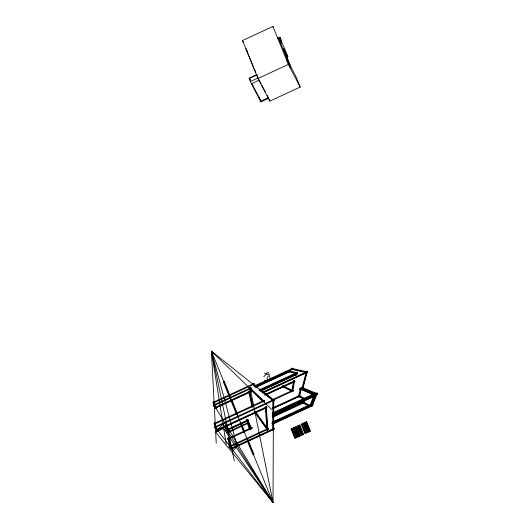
<?xml version="1.0" encoding="UTF-8"?>
<svg xmlns="http://www.w3.org/2000/svg" width="529" height="529" viewBox="0 0 529 529"><rect width="100%" height="100%" fill="white"/><g stroke="black" fill="none" stroke-linecap="round" stroke-linejoin="round"><path stroke-width="0.79" d="M256.42 386.93L289.601 371.583L296.577 373.408L296.379 374.486L261.22 390.746M273.42 408.249L299.202 396.32L300.968 389.179L302.634 388.405L316.692 394.145L312.011 405.763L273.354 423.636M302.634 388.405L306.787 372.416L292.279 369.182L255.494 386.196M304.34 400.744L303.692 402.86L309.048 405.862M310.576 405.836L314.345 396.122L273.394 415.06M263.759 376.833L267.846 371.98M250.303 388.769L273.017 502.55L215.66 432.186L222.96 423.822L273.017 502.55L273.453 400.473L211.421 351.157L216.235 443.17M232.396 451.673L237.184 446.192L211.421 351.157L271.648 409.413M286.381 57.443L287.862 56.755L283.458 48.337L291.505 68.109L295.909 76.526L300.194 87.06L269.81 101.112L257.98 78.477L242.527 40.502L272.911 26.45L273.228 27.065M277.136 38.419L278.485 37.797L281.368 43.305L279.934 38.544L281.078 40.726L279.841 37.685L278.36 38.366M277.56 38.286L279.788 37.255L287.862 56.755M278.399 38.802L279.887 38.114L280.456 39.206M269.81 101.112L268.666 98.301L260.909 101.885L250.303 81.585L249.185 78.186L256.935 74.602M256.697 75.032L249.695 78.272L250.62 80.534M250.303 81.585L258.053 78.001L261.088 83.8M257.98 78.477L288.358 64.432L300.194 87.06M258.846 80.309L251.844 83.549L260.976 101.013L267.972 97.772M215.72 407.852L250.865 391.599M260.427 390.118L296.577 373.408M263.396 392.478L306.787 372.416M266.14 394.66L294.038 381.759L292.398 391.169L283.352 386.699M217.591 430.176L265.928 407.826L267.548 429.462L255.494 412.646M215.66 432.186L223.701 428.464L273.017 502.55L211.421 351.157L226.214 444.281M228.369 432.391L227.007 430.256L247.321 420.866L251.249 428.497M273.4 413.275L313.763 394.608L300.968 389.179M273.361 422.36L309.901 405.465M231.775 448.691L273.328 429.475M268.494 376.641C264.665 376.278 270.709 383.981 264.341 380.291M264.606 373.11L268.547 375.021M299.202 396.32L304.34 398.965M215.402 427.32L273.017 502.55L214.258 405.439M279.841 37.685L281.025 39.946M280.555 40.065L279.986 38.974L280.601 40.495M280.648 40.925L280.079 39.827L280.701 41.355M280.747 41.784L280.178 40.687L280.793 42.214M286.678 60.127L290.699 67.811L278.485 37.797M242.527 40.502L243.664 42.684M247.453 51.63L245.965 48.787L254.013 68.558M254.383 69.273L255.871 72.109M261.842 85.248L265.254 91.775M267.152 95.399L268.289 97.574M249.185 78.186L249.939 79.621M263.978 400.44L264.255 401.127M214.053 423.544L214.338 424.232M279.788 37.255L280.41 38.776M279.887 38.114L280.509 39.635M272.911 26.45L288.358 64.432M259.164 97.594L260.909 101.885M306.608 422.863L309.928 431.016M305.299 423.471L308.619 431.624M303.871 424.126L307.19 432.286M302.059 424.966L305.378 433.119M299.692 426.063L303.005 434.216M298.263 426.724L301.583 434.878M296.452 427.558L299.771 435.717M295.142 428.166L298.455 436.319M293.714 428.827L297.034 436.98M291.902 429.66L295.222 437.82M257.16 75.283L257.828 77.32M247.321 420.866L249.913 429.118M268.573 372.568L270.293 378.81M249.45 392.254L252.492 406.49M211.421 351.157L234.307 460.845M226.207 426.189L227.007 430.256M228.72 438.918L230.254 446.707M272.832 399.455L272.706 430.044L273.685 429.826L273.81 399.236L272.832 399.455M293.542 380.801L291.644 391.784L292.616 391.678L294.508 380.688L293.542 380.801M296.108 372.37L295.612 375.061L296.584 374.962L297.08 372.271L296.108 372.37M300.584 388.048L298.356 397.008L299.315 396.948L301.543 387.988L300.584 388.048M306.423 371.265L301.794 388.994L302.747 388.947L307.382 371.219L306.423 371.265M303.957 399.745L302.833 403.422L303.785 403.409L304.909 399.732L303.957 399.745M314.094 394.938L309.65 406.411L310.576 406.457L315.019 394.978L314.094 394.938M316.402 393.107L311.065 406.345L311.991 406.398L317.327 393.153L316.402 393.107M291.472 368.329L290.99 369.116L307.296 372.753L307.772 371.966L291.472 368.329M288.867 370.71L288.358 371.49L296.981 373.745L297.49 372.965L288.867 370.71M302.013 387.446L301.404 388.193L316.937 394.548L317.552 393.801L317.301 393.126L272.243 413.982L272.521 414.663L317.579 393.814L302.013 387.446M300.293 388.193L299.678 388.934L314.166 395.084L314.781 394.336L300.293 388.193M282.836 385.72L282.182 386.441L292.709 391.665L293.364 390.944L282.836 385.72M298.667 395.315L297.999 396.042L304.585 399.441L305.253 398.721L298.667 395.315M303.11 401.809L302.423 402.523L309.359 406.391L310.047 405.683L303.11 401.809M260.023 389.027L259.256 389.681L273.539 401.008L274.306 400.354L260.023 389.027M253.034 383.446L252.26 384.1L256.505 387.493L257.279 386.838L253.034 383.446M250.012 387.684L249.199 388.306L263.422 402.007L264.236 401.385L250.012 387.684M215.283 426.229L214.417 426.777L217.479 430.798L218.345 430.242L215.283 426.229M230.055 445.517L229.189 446.073L231.662 449.319L232.529 448.764L230.055 445.517M255.295 411.43L254.416 411.972L267.469 430.156L268.348 429.614L255.295 411.43M226.954 429.158L226.055 429.674L228.184 433.013L229.077 432.491L226.954 429.158M214.146 404.209L213.247 404.718L215.521 408.494L216.421 407.991L214.146 404.209M247.261 419.609L246.342 420.086L250.964 429.105L251.883 428.629L247.261 419.609M224.177 381.211L223.245 381.64L229.156 396.214L230.095 395.778L224.177 381.211M254.006 383.452L212.863 402.483L213.141 403.164L254.284 384.133L254.006 383.452M250.944 387.737L213.081 405.26L213.359 405.941L251.222 388.425L250.944 387.737M297.331 372.337L259.078 390.012L259.355 390.693L297.609 373.024L297.331 372.337M296.994 373.461L260.089 390.554L260.367 391.235L297.278 374.148L296.994 373.461M294.805 380.675L264.85 394.522L265.128 395.209L295.083 381.363L294.805 380.675M264.097 400.393L213.941 423.59L214.225 424.278L264.374 401.081L264.097 400.393M292.98 390.171L271.88 399.937L272.157 400.618L293.258 390.858L292.98 390.171M274.161 399.375L214.219 427.181L214.496 427.868L274.439 400.063L274.161 399.375M303.21 387.413L299.672 389.046L299.95 389.734L303.494 388.094L303.21 387.413M248.088 419.775L225.764 430.11L226.048 430.791L248.366 420.462L248.088 419.775M248.756 422.228L227.1 432.272L227.377 432.953L249.04 422.909L248.756 422.228M314.358 393.609L272.217 413.089L272.495 413.777L314.643 394.29L314.358 393.609M304.459 401.769L272.217 416.693L272.501 417.381L304.737 402.45L304.459 401.769M251.996 427.412L227.47 438.786L227.748 439.467L252.28 428.093L251.996 427.412M310.569 404.421L272.197 422.182L272.475 422.869L310.847 405.102L310.569 404.421M311.197 404.791L272.018 422.962L272.296 423.65L311.482 405.472L311.197 404.791M312.732 404.692L272.098 423.498L272.375 424.185L313.009 405.379L312.732 404.692M268.282 428.364L228.918 446.621L229.202 447.303L268.567 429.052L268.282 428.364M248.108 440.068L247.169 440.505L253.06 454.907L253.999 454.471L248.108 440.068M291.909 428.404L290.976 428.84L294.937 438.548L295.876 438.118L291.909 428.404M293.767 427.65L292.828 428.087L296.716 437.648L297.655 437.219L293.767 427.65M296.485 426.387L295.552 426.824L299.493 436.458L300.432 436.022L296.485 426.387M302.085 423.749L301.146 424.185L305.074 433.8L306.013 433.363L302.085 423.749M303.897 422.889L302.958 423.326L306.84 432.861L307.779 432.424L303.897 422.889M292.987 368.151L254.158 386.058L254.436 386.745L293.264 368.839L292.987 368.151M290.216 370.584L255.19 386.759L255.467 387.446L290.494 371.272L290.216 370.584M231.55 399.289L230.611 399.726L236.529 414.346L237.468 413.916L231.55 399.289M251.5 390.587L214.576 407.641L214.853 408.328L251.778 391.268L251.5 390.587M307.448 371.398L262.08 392.346L262.358 393.034L307.726 372.085L307.448 371.398M266.709 406.761L216.374 429.984L216.652 430.672L266.986 407.449L266.709 406.761M299.864 395.302L272.27 408.044L272.547 408.732L300.141 395.983L299.864 395.302M241.971 424.939L241.032 425.376L243.862 432.345L244.801 431.915L241.971 424.939M315.152 395.051L272.256 414.822L272.534 415.51L315.429 395.738L315.152 395.051M274.141 428.397L230.432 448.552L230.71 449.24L274.419 429.085L274.141 428.397M298.296 425.481L297.358 425.911L301.252 435.539L302.191 435.109L298.296 425.481M305.326 422.215L304.387 422.651L308.288 432.272L309.227 431.836L305.326 422.215M306.668 421.673L305.729 422.102L309.61 431.717L310.549 431.28L306.668 421.673M295.208 427.015L294.269 427.445L298.125 436.974L299.064 436.537L295.208 427.015M299.771 424.959L298.832 425.395L302.674 434.851L303.613 434.421L299.771 424.959M247.413 419.636L246.461 420.026L249.549 429.826L250.508 429.436L247.413 419.636M249.662 391.143L248.696 391.486L252.035 407.198L253.001 406.854L249.662 391.143M250.515 387.678L249.549 388.015L250.402 392.267L251.368 391.929L250.515 387.678M226.405 425.025L225.44 425.356L226.551 430.943L227.516 430.613L226.405 425.025M228.925 437.814L227.959 438.144L229.771 447.289L230.743 446.952L228.925 437.814M266.206 406.636L265.227 406.9L267 430.203L267.978 429.938L266.206 406.636M214.43 401.544L213.452 401.802L213.67 406.007L214.648 405.756L214.43 401.544M215.528 422.506L214.549 422.757L214.814 427.915L215.792 427.663L215.528 422.506"/></g></svg>
